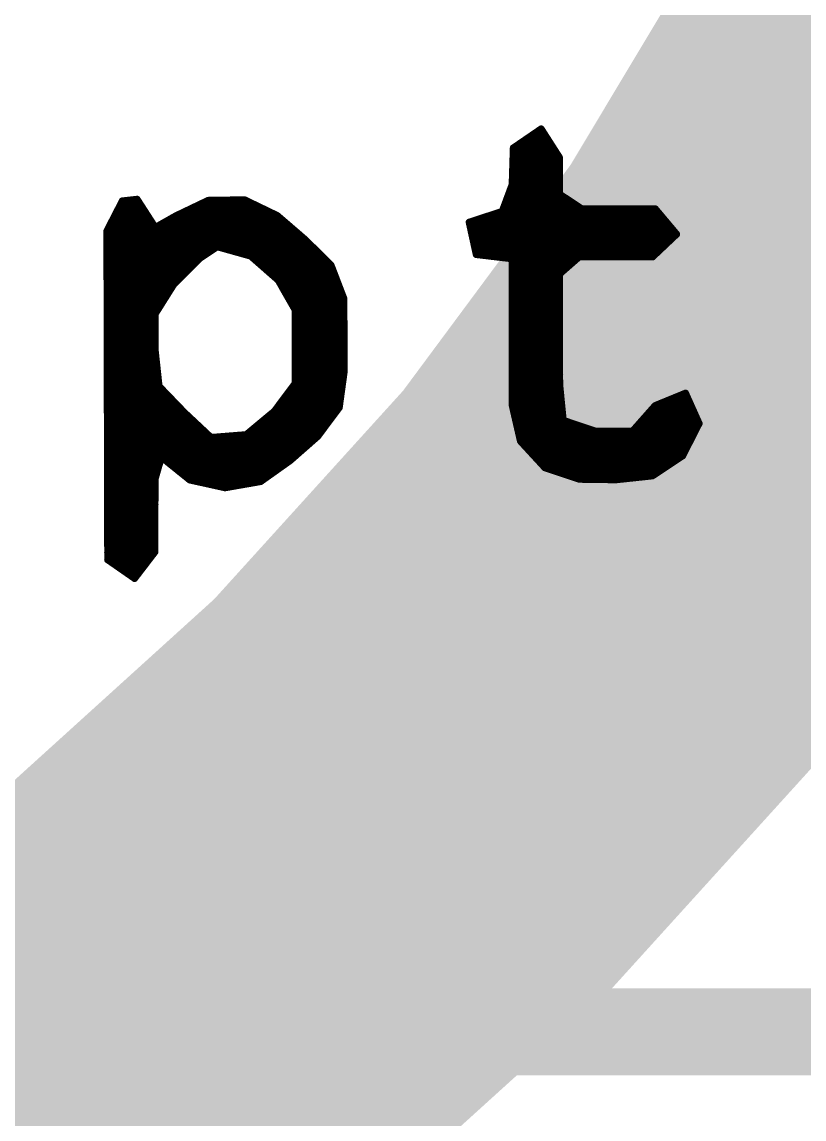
# Model space of a CAD drawing. Extents: x 37.9 to 63.7, y 29.1 to 56.
# Drawn here: x 48.887 to 50.029, y 47.243 to 48.844 of the extents above; entities that cross this region are included whole.
import ezdxf

# ---------------------------------------------------------------- set-up
doc = ezdxf.new("R2010")
doc.units = 0
doc.layers.add('1', color=12, linetype='CONTINUOUS')
doc.layers.add('21', color=251, linetype='CONTINUOUS')

msp = doc.modelspace()

# ---------------------------------------------------------------- linework, layer by layer
at = {"layer": '1', "const_width": 0.8128}
msp.add_lwpolyline([(46.21, 46.37, 0.4142), (50.8, 50.96)], format="xyb", dxfattribs=at)
at = {"layer": '21'}
for points, const_width in [([(49.6455, 48.6883), (49.6047, 48.6604)], 0.01), ([(49.6722, 48.6466), (49.6455, 48.6883)], 0.01), ([(49.6188, 48.67), (49.6572, 48.67)], 0.01), ([(49.6334, 48.68), (49.6508, 48.68)], 0.01), ([(49.6047, 48.6604), (49.603, 48.6069)], 0.01), ([(49.6047, 48.66), (49.6636, 48.66)], 0.01), ([(49.6041, 48.64), (49.6722, 48.64)], 0.01), ([(49.6044, 48.65), (49.67, 48.65)], 0.01), ([(49.6724, 48.593), (49.6722, 48.6466)], 0.01), ([(49.6034, 48.62), (49.6723, 48.62)], 0.01), ([(49.6037, 48.63), (49.6723, 48.63)], 0.01), ([(49.603, 48.6069), (49.5885, 48.5678)], 0.01), ([(49.6031, 48.61), (49.6724, 48.61)], 0.01), ([(49.5967, 48.59), (49.6769, 48.59)], 0.01), ([(49.6005, 48.6), (49.6724, 48.6)], 0.01), ([(49.7048, 48.5716), (49.6724, 48.593)], 0.01), ([(49.0339, 48.5831), (49.0113, 48.5392)], 0.01), ([(49.0323, 48.58), (49.0591, 48.58)], 0.01), ([(49.0556, 48.5855), (49.0339, 48.5831)], 0.01), ([(49.0821, 48.5444), (49.0556, 48.5855)], 0.01), ([(49.1586, 48.5836), (49.1122, 48.5614)], 0.01), ([(49.1511, 48.58), (49.1593, 48.58)], 0.01), ([(49.1715, 48.5153), (49.1586, 48.5836)], 0.01), ([(49.2128, 48.5846), (49.161, 48.5842)], 0.01), ([(49.161, 48.5842), (49.1738, 48.5156)], 0.01), ([(49.1618, 48.58), (49.2224, 48.58)], 0.01), ([(49.2603, 48.5617), (49.2128, 48.5846)], 0.01), ([(49.593, 48.58), (49.6921, 48.58)], 0.01), ([(49.8121, 48.5716), (49.7048, 48.5716)], 0.01), ([(49.8434, 48.5344), (49.8121, 48.5716)], 0.01), ([(49.0221, 48.56), (49.072, 48.56)], 0.01), ([(49.0272, 48.57), (49.0656, 48.57)], 0.01), ([(49.1122, 48.5614), (49.0821, 48.5444)], 0.01), ([(49.1097, 48.56), (49.1631, 48.56)], 0.01), ([(49.1302, 48.57), (49.1612, 48.57)], 0.01), ([(49.1636, 48.57), (49.2431, 48.57)], 0.01), ([(49.1655, 48.56), (49.2622, 48.56)], 0.01), ([(49.3007, 48.5269), (49.2603, 48.5617)], 0.01), ([(49.5885, 48.5678), (49.5402, 48.552)], 0.01), ([(49.5647, 48.56), (49.8218, 48.56)], 0.01), ([(49.5893, 48.57), (49.8134, 48.57)], 0.01), ([(49.0113, 48.5392), (49.0125, 48.0591)], 0.01), ([(49.0118, 48.54), (49.1669, 48.54)], 0.01), ([(49.0169, 48.55), (49.0785, 48.55)], 0.01), ([(49.092, 48.55), (49.165, 48.55)], 0.01), ([(49.1674, 48.55), (49.2738, 48.55)], 0.01), ([(49.1692, 48.54), (49.2854, 48.54)], 0.01), ([(49.5402, 48.552), (49.5506, 48.5046)], 0.01), ([(49.5407, 48.55), (49.8302, 48.55)], 0.01), ([(49.5429, 48.54), (49.8387, 48.54)], 0.01), ([(49.0114, 48.53), (49.1688, 48.53)], 0.01), ([(49.1711, 48.53), (49.297, 48.53)], 0.01), ([(49.3387, 48.4896), (49.3007, 48.5269)], 0.01), ([(49.545, 48.53), (49.8387, 48.53)], 0.01), ([(49.8082, 48.5011), (49.8434, 48.5344)], 0.01), ([(49.0114, 48.52), (49.1706, 48.52)], 0.01), ([(49.0114, 48.51), (49.1636, 48.51)], 0.01), ([(49.1472, 48.4991), (49.1715, 48.5153)], 0.01), ([(49.173, 48.52), (49.3077, 48.52)], 0.01), ([(49.1738, 48.5156), (49.2213, 48.5023)], 0.01), ([(49.194, 48.51), (49.3179, 48.51)], 0.01), ([(49.5472, 48.52), (49.8281, 48.52)], 0.01), ([(49.5494, 48.51), (49.8176, 48.51)], 0.01), ([(49.0114, 48.5), (49.1486, 48.5)], 0.01), ([(49.1094, 48.4614), (49.1472, 48.4991)], 0.01), ([(49.2213, 48.5023), (49.2614, 48.4672)], 0.01), ([(49.224, 48.5), (49.3281, 48.5)], 0.01), ([(49.5506, 48.5046), (49.603, 48.4984)], 0.01), ([(49.5896, 48.5), (49.6996, 48.5)], 0.01), ([(49.603, 48.4984), (49.6032, 48.2839)], 0.01), ([(49.6724, 48.4762), (49.7009, 48.5011)], 0.01), ([(49.7009, 48.5011), (49.8082, 48.5011)], 0.01), ([(49.0115, 48.49), (49.1381, 48.49)], 0.01), ([(49.0115, 48.48), (49.128, 48.48)], 0.01), ([(49.2354, 48.49), (49.3382, 48.49)], 0.01), ([(49.2468, 48.48), (49.3423, 48.48)], 0.01), ([(49.3576, 48.4403), (49.3387, 48.4896)], 0.01), ([(49.603, 48.49), (49.6882, 48.49)], 0.01), ([(49.603, 48.48), (49.6768, 48.48)], 0.01), ([(49.6726, 48.3153), (49.6724, 48.4762)], 0.01), ([(49.0115, 48.47), (49.118, 48.47)], 0.01), ([(49.0115, 48.46), (49.1085, 48.46)], 0.01), ([(49.0821, 48.418), (49.1094, 48.4614)], 0.01), ([(49.2582, 48.47), (49.3462, 48.47)], 0.01), ([(49.2614, 48.4672), (49.2863, 48.4236)], 0.01), ([(49.2655, 48.46), (49.35, 48.46)], 0.01), ([(49.603, 48.47), (49.6724, 48.47)], 0.01), ([(49.6031, 48.46), (49.6724, 48.46)], 0.01), ([(49.0115, 48.45), (49.1022, 48.45)], 0.01), ([(49.2712, 48.45), (49.3539, 48.45)], 0.01), ([(49.6031, 48.45), (49.6724, 48.45)], 0.01), ([(49.0116, 48.44), (49.0959, 48.44)], 0.01), ([(49.0116, 48.43), (49.0896, 48.43)], 0.01), ([(49.2769, 48.44), (49.3576, 48.44)], 0.01), ([(49.2826, 48.43), (49.3576, 48.43)], 0.01), ([(49.358, 48.3337), (49.3576, 48.4403)], 0.01), ([(49.6031, 48.44), (49.6724, 48.44)], 0.01), ([(49.6031, 48.43), (49.6724, 48.43)], 0.01), ([(49.0116, 48.42), (49.0833, 48.42)], 0.01), ([(49.0821, 48.3647), (49.0821, 48.418)], 0.01), ([(49.2863, 48.4236), (49.2864, 48.317)], 0.01), ([(49.2863, 48.42), (49.3577, 48.42)], 0.01), ([(49.6031, 48.42), (49.6724, 48.42)], 0.01), ([(49.0116, 48.41), (49.0821, 48.41)], 0.01), ([(49.0117, 48.4), (49.0821, 48.4)], 0.01), ([(49.2863, 48.41), (49.3577, 48.41)], 0.01), ([(49.2863, 48.4), (49.3577, 48.4)], 0.01), ([(49.6031, 48.41), (49.6725, 48.41)], 0.01), ([(49.6031, 48.4), (49.6725, 48.4)], 0.01), ([(49.0117, 48.39), (49.0821, 48.39)], 0.01), ([(49.0117, 48.38), (49.0821, 48.38)], 0.01), ([(49.2863, 48.39), (49.3578, 48.39)], 0.01), ([(49.2863, 48.38), (49.3578, 48.38)], 0.01), ([(49.6031, 48.39), (49.6725, 48.39)], 0.01), ([(49.6031, 48.38), (49.6725, 48.38)], 0.01), ([(49.0117, 48.37), (49.0821, 48.37)], 0.01), ([(49.0877, 48.3126), (49.0821, 48.3647)], 0.01), ([(49.2863, 48.37), (49.3578, 48.37)], 0.01), ([(49.6031, 48.37), (49.6725, 48.37)], 0.01), ([(49.0118, 48.36), (49.0826, 48.36)], 0.01), ([(49.0118, 48.35), (49.0837, 48.35)], 0.01), ([(49.2863, 48.36), (49.3579, 48.36)], 0.01), ([(49.2863, 48.35), (49.3579, 48.35)], 0.01), ([(49.6031, 48.36), (49.6725, 48.36)], 0.01), ([(49.6031, 48.35), (49.6725, 48.35)], 0.01), ([(49.0118, 48.34), (49.0848, 48.34)], 0.01), ([(49.0118, 48.33), (49.0859, 48.33)], 0.01), ([(49.2864, 48.34), (49.358, 48.34)], 0.01), ([(49.2864, 48.33), (49.3575, 48.33)], 0.01), ([(49.3508, 48.2813), (49.358, 48.3337)], 0.01), ([(49.6032, 48.34), (49.6726, 48.34)], 0.01), ([(49.6032, 48.33), (49.6726, 48.33)], 0.01), ([(49.0118, 48.32), (49.0869, 48.32)], 0.01), ([(49.2864, 48.317), (49.2558, 48.276)], 0.01), ([(49.2864, 48.32), (49.3561, 48.32)], 0.01), ([(49.6032, 48.32), (49.6726, 48.32)], 0.01), ([(49.6778, 48.2628), (49.6726, 48.3153)], 0.01), ([(49.0119, 48.31), (49.0902, 48.31)], 0.01), ([(49.0119, 48.3), (49.0998, 48.3)], 0.01), ([(49.1247, 48.2742), (49.0877, 48.3126)], 0.01), ([(49.2737, 48.3), (49.3533, 48.3)], 0.01), ([(49.2812, 48.31), (49.3547, 48.31)], 0.01), ([(49.6032, 48.31), (49.6731, 48.31)], 0.01), ([(49.6032, 48.3), (49.6741, 48.3)], 0.01), ([(49.8563, 48.3025), (49.8118, 48.2843)], 0.01), ([(49.8503, 48.3), (49.8574, 48.3)], 0.01), ([(49.8762, 48.2581), (49.8563, 48.3025)], 0.01), ([(49.0119, 48.29), (49.1095, 48.29)], 0.01), ([(49.2662, 48.29), (49.352, 48.29)], 0.01), ([(49.6032, 48.29), (49.6751, 48.29)], 0.01), ([(49.6032, 48.2839), (49.6151, 48.2322)], 0.01), ([(49.8118, 48.2843), (49.779, 48.2472)], 0.01), ([(49.8258, 48.29), (49.8619, 48.29)], 0.01), ([(49.0119, 48.28), (49.1191, 48.28)], 0.01), ([(49.012, 48.27), (49.1292, 48.27)], 0.01), ([(49.1635, 48.2378), (49.1247, 48.2742)], 0.01), ([(49.2558, 48.276), (49.2148, 48.2419)], 0.01), ([(49.2486, 48.27), (49.3423, 48.27)], 0.01), ([(49.2588, 48.28), (49.3498, 48.28)], 0.01), ([(49.3193, 48.2391), (49.3508, 48.2813)], 0.01), ([(49.6041, 48.28), (49.6761, 48.28)], 0.01), ([(49.6064, 48.27), (49.6771, 48.27)], 0.01), ([(49.7992, 48.27), (49.8709, 48.27)], 0.01), ([(49.8081, 48.28), (49.8664, 48.28)], 0.01), ([(49.012, 48.26), (49.1398, 48.26)], 0.01), ([(49.012, 48.25), (49.1505, 48.25)], 0.01), ([(49.2245, 48.25), (49.3274, 48.25)], 0.01), ([(49.2365, 48.26), (49.3349, 48.26)], 0.01), ([(49.6087, 48.26), (49.6861, 48.26)], 0.01), ([(49.611, 48.25), (49.7158, 48.25)], 0.01), ([(49.7254, 48.2468), (49.6778, 48.2628)], 0.01), ([(49.7815, 48.25), (49.8721, 48.25)], 0.01), ([(49.7903, 48.26), (49.8754, 48.26)], 0.01), ([(49.8521, 48.2108), (49.8762, 48.2581)], 0.01), ([(49.012, 48.24), (49.1611, 48.24)], 0.01), ([(49.2148, 48.2419), (49.1635, 48.2378)], 0.01), ([(49.1912, 48.24), (49.3199, 48.24)], 0.01), ([(49.2792, 48.2039), (49.3193, 48.2391)], 0.01), ([(49.6133, 48.24), (49.867, 48.24)], 0.01), ([(49.779, 48.2472), (49.7254, 48.2468)], 0.01), ([(49.0121, 48.23), (49.3089, 48.23)], 0.01), ([(49.0121, 48.22), (49.2975, 48.22)], 0.01), ([(49.6151, 48.2322), (49.651, 48.1932)], 0.01), ([(49.6172, 48.23), (49.8619, 48.23)], 0.01), ([(49.6264, 48.22), (49.8568, 48.22)], 0.01), ([(49.0121, 48.21), (49.2861, 48.21)], 0.01), ([(49.0819, 48.1769), (49.0911, 48.2088)], 0.01), ([(49.0911, 48.2088), (49.1324, 48.1755)], 0.01), ([(49.236, 48.1732), (49.2792, 48.2039)], 0.01), ([(49.6356, 48.21), (49.851, 48.21)], 0.01), ([(49.808, 48.1815), (49.8521, 48.2108)], 0.01), ([(49.0121, 48.2), (49.0885, 48.2)], 0.01), ([(49.0121, 48.19), (49.0857, 48.19)], 0.01), ([(49.102, 48.2), (49.2737, 48.2)], 0.01), ([(49.1144, 48.19), (49.2596, 48.19)], 0.01), ([(49.6448, 48.2), (49.8359, 48.2)], 0.01), ([(49.651, 48.1932), (49.7014, 48.1765)], 0.01), ([(49.6607, 48.19), (49.8208, 48.19)], 0.01), ([(49.0122, 48.18), (49.0828, 48.18)], 0.01), ([(49.0122, 48.17), (49.0819, 48.17)], 0.01), ([(49.0815, 48.0703), (49.0819, 48.1769)], 0.01), ([(49.1268, 48.18), (49.2456, 48.18)], 0.01), ([(49.1324, 48.1755), (49.1839, 48.1641)], 0.01), ([(49.1573, 48.17), (49.2178, 48.17)], 0.01), ([(49.1839, 48.1641), (49.236, 48.1732)], 0.01), ([(49.6908, 48.18), (49.7939, 48.18)], 0.01), ([(49.7014, 48.1765), (49.755, 48.1758)], 0.01), ([(49.755, 48.1758), (49.808, 48.1815)], 0.01), ([(49.0122, 48.16), (49.0818, 48.16)], 0.01), ([(49.0122, 48.15), (49.0818, 48.15)], 0.01), ([(49.0123, 48.14), (49.0818, 48.14)], 0.01), ([(49.0123, 48.13), (49.0817, 48.13)], 0.01), ([(49.0123, 48.12), (49.0817, 48.12)], 0.01), ([(49.0123, 48.11), (49.0817, 48.11)], 0.01), ([(49.0124, 48.1), (49.0816, 48.1)], 0.01), ([(49.0124, 48.09), (49.0816, 48.09)], 0.01), ([(49.0124, 48.08), (49.0815, 48.08)], 0.01), ([(49.0124, 48.07), (49.0813, 48.07)], 0.01), ([(49.0125, 48.06), (49.0736, 48.06)], 0.01), ([(49.0125, 48.0591), (49.0519, 48.0317)], 0.01), ([(49.0519, 48.0317), (49.0815, 48.0703)], 0.01), ([(49.0255, 48.05), (49.066, 48.05)], 0.01), ([(49.0399, 48.04), (49.0583, 48.04)], 0.01), ([(42.8, 47.37), (58.8, 47.37)], 0.127)]:
    msp.add_lwpolyline(points, dxfattribs=dict(at, const_width=const_width))
at = {"layer": '21', "const_width": 0.005}
for points in [[(49.6476, 48.6896, 1), (49.6434, 48.6869)], [(49.6469, 48.6862, 1), (49.6441, 48.6903)], [(49.6188, 48.6725, 1), (49.6188, 48.6675)], [(49.6334, 48.6825, 1), (49.6334, 48.6775)], [(49.6508, 48.6775, 1), (49.6508, 48.6825)], [(49.6572, 48.6675, 1), (49.6572, 48.6725)], [(49.6072, 48.6603, 1), (49.6022, 48.6605)], [(49.6047, 48.6625, 1), (49.6047, 48.6575)], [(49.6033, 48.6624, 1), (49.6061, 48.6583)], [(49.6636, 48.6575, 1), (49.6636, 48.6625)], [(49.6041, 48.6425, 1), (49.6041, 48.6375)], [(49.6044, 48.6525, 1), (49.6044, 48.6475)], [(49.6747, 48.6466, 1), (49.6697, 48.6466)], [(49.67, 48.6475, 1), (49.67, 48.6525)], [(49.6701, 48.6452, 1), (49.6743, 48.6479)], [(49.6722, 48.6375, 1), (49.6722, 48.6425)], [(49.6034, 48.6225, 1), (49.6034, 48.6175)], [(49.6037, 48.6325, 1), (49.6037, 48.6275)], [(49.6723, 48.6275, 1), (49.6723, 48.6325)], [(49.6723, 48.6175, 1), (49.6723, 48.6225)], [(49.6005, 48.6069, 1), (49.6055, 48.6068)], [(49.6031, 48.6125, 1), (49.6031, 48.6075)], [(49.6054, 48.606, 1), (49.6007, 48.6077)], [(49.6724, 48.6075, 1), (49.6724, 48.6125)], [(49.5967, 48.5925, 1), (49.5967, 48.5875)], [(49.6005, 48.6025, 1), (49.6005, 48.5975)], [(49.6699, 48.5929, 1), (49.6749, 48.593)], [(49.6738, 48.595, 1), (49.6711, 48.5909)], [(49.6724, 48.5975, 1), (49.6724, 48.6025)], [(49.6769, 48.5875, 1), (49.6769, 48.5925)], [(49.0323, 48.5825, 1), (49.0323, 48.5775)], [(49.0336, 48.5856, 1), (49.0342, 48.5806)], [(49.0361, 48.5819, 1), (49.0317, 48.5842)], [(49.0577, 48.5869, 1), (49.0535, 48.5842)], [(49.0559, 48.5831, 1), (49.0553, 48.588)], [(49.0591, 48.5775, 1), (49.0591, 48.5825)], [(49.1511, 48.5825, 1), (49.1511, 48.5775)], [(49.1611, 48.5841, 1), (49.1562, 48.5832)], [(49.1597, 48.5814, 1), (49.1575, 48.5859)], [(49.161, 48.5867, 1), (49.161, 48.5817)], [(49.1635, 48.5846, 1), (49.1585, 48.5837)], [(49.1593, 48.5775, 1), (49.1593, 48.5825)], [(49.1618, 48.5825, 1), (49.1618, 48.5775)], [(49.2139, 48.5869, 1), (49.2117, 48.5824)], [(49.2129, 48.5821, 1), (49.2128, 48.5871)], [(49.2224, 48.5775, 1), (49.2224, 48.5825)], [(49.593, 48.5825, 1), (49.593, 48.5775)], [(49.6921, 48.5775, 1), (49.6921, 48.5825)], [(49.7048, 48.5741, 1), (49.7048, 48.5691)], [(49.7035, 48.5695, 1), (49.7062, 48.5737)], [(49.814, 48.5732, 1), (49.8102, 48.57)], [(49.8121, 48.5691, 1), (49.8121, 48.5741)], [(49.0221, 48.5625, 1), (49.0221, 48.5575)], [(49.0272, 48.5725, 1), (49.0272, 48.5675)], [(49.0656, 48.5675, 1), (49.0656, 48.5725)], [(49.072, 48.5575, 1), (49.072, 48.5625)], [(49.1097, 48.5625, 1), (49.1097, 48.5575)], [(49.1111, 48.5637, 1), (49.1133, 48.5592)], [(49.1134, 48.5592, 1), (49.111, 48.5636)], [(49.1302, 48.5725, 1), (49.1302, 48.5675)], [(49.1636, 48.5725, 1), (49.1636, 48.5675)], [(49.1612, 48.5675, 1), (49.1612, 48.5725)], [(49.1655, 48.5625, 1), (49.1655, 48.5575)], [(49.1631, 48.5575, 1), (49.1631, 48.5625)], [(49.2431, 48.5675, 1), (49.2431, 48.5725)], [(49.2619, 48.5636, 1), (49.2586, 48.5598)], [(49.2592, 48.5594, 1), (49.2614, 48.5639)], [(49.2622, 48.5575, 1), (49.2622, 48.5625)], [(49.5647, 48.5625, 1), (49.5647, 48.5575)], [(49.5861, 48.5687, 1), (49.5908, 48.5669)], [(49.5893, 48.5725, 1), (49.5893, 48.5675)], [(49.5893, 48.5654, 1), (49.5877, 48.5702)], [(49.8134, 48.5675, 1), (49.8134, 48.5725)], [(49.8218, 48.5575, 1), (49.8218, 48.5625)], [(49.0138, 48.5392, 1), (49.0088, 48.5392)], [(49.0118, 48.5425, 1), (49.0118, 48.5375)], [(49.0169, 48.5525, 1), (49.0169, 48.5475)], [(49.0785, 48.5475, 1), (49.0785, 48.5525)], [(49.0808, 48.5466, 1), (49.0833, 48.5422)], [(49.08, 48.543, 1), (49.0842, 48.5458)], [(49.092, 48.5525, 1), (49.092, 48.5475)], [(49.1674, 48.5525, 1), (49.1674, 48.5475)], [(49.165, 48.5475, 1), (49.165, 48.5525)], [(49.1692, 48.5425, 1), (49.1692, 48.5375)], [(49.1669, 48.5375, 1), (49.1669, 48.5425)], [(49.2738, 48.5475, 1), (49.2738, 48.5525)], [(49.2854, 48.5375, 1), (49.2854, 48.5425)], [(49.5427, 48.5525, 1), (49.5378, 48.5514)], [(49.5395, 48.5543, 1), (49.541, 48.5496)], [(49.5407, 48.5525, 1), (49.5407, 48.5475)], [(49.5429, 48.5425, 1), (49.5429, 48.5375)], [(49.8302, 48.5475, 1), (49.8302, 48.5525)], [(49.8387, 48.5375, 1), (49.8387, 48.5425)], [(49.0091, 48.5403, 1), (49.0136, 48.538)], [(49.0114, 48.5325, 1), (49.0114, 48.5275)], [(49.1711, 48.5325, 1), (49.1711, 48.5275)], [(49.1688, 48.5275, 1), (49.1688, 48.5325)], [(49.297, 48.5275, 1), (49.297, 48.5325)], [(49.3024, 48.5286, 1), (49.2989, 48.5251)], [(49.299, 48.525, 1), (49.3023, 48.5288)], [(49.545, 48.5325, 1), (49.545, 48.5275)], [(49.8387, 48.5275, 1), (49.8387, 48.5325)], [(49.8415, 48.5328, 1), (49.8453, 48.536)], [(49.8451, 48.5326, 1), (49.8417, 48.5362)], [(49.0114, 48.5225, 1), (49.0114, 48.5175)], [(49.0114, 48.5125, 1), (49.0114, 48.5075)], [(49.1636, 48.5075, 1), (49.1636, 48.5125)], [(49.1691, 48.5148, 1), (49.174, 48.5158)], [(49.1729, 48.5132, 1), (49.1701, 48.5174)], [(49.173, 48.5225, 1), (49.173, 48.5175)], [(49.1706, 48.5175, 1), (49.1706, 48.5225)], [(49.1745, 48.5181, 1), (49.1731, 48.5132)], [(49.1713, 48.5152, 1), (49.1762, 48.5161)], [(49.194, 48.5125, 1), (49.194, 48.5075)], [(49.3077, 48.5175, 1), (49.3077, 48.5225)], [(49.3179, 48.5075, 1), (49.3179, 48.5125)], [(49.5472, 48.5225, 1), (49.5472, 48.5175)], [(49.5494, 48.5125, 1), (49.5494, 48.5075)], [(49.8176, 48.5075, 1), (49.8176, 48.5125)], [(49.8281, 48.5175, 1), (49.8281, 48.5225)], [(49.0114, 48.5025, 1), (49.0114, 48.4975)], [(49.1458, 48.5012, 1), (49.1486, 48.497)], [(49.1489, 48.4973, 1), (49.1454, 48.5008)], [(49.1486, 48.4975, 1), (49.1486, 48.5025)], [(49.223, 48.5042, 1), (49.2197, 48.5005)], [(49.2206, 48.4999, 1), (49.222, 48.5048)], [(49.224, 48.5025, 1), (49.224, 48.4975)], [(49.3281, 48.4975, 1), (49.3281, 48.5025)], [(49.5509, 48.5071, 1), (49.5503, 48.5021)], [(49.5482, 48.504, 1), (49.5531, 48.5051)], [(49.5896, 48.5025, 1), (49.5896, 48.4975)], [(49.6055, 48.4984, 1), (49.6005, 48.4984)], [(49.6027, 48.4959, 1), (49.6033, 48.5009)], [(49.7009, 48.5036, 1), (49.7009, 48.4986)], [(49.7026, 48.4993, 1), (49.6993, 48.503)], [(49.6996, 48.4975, 1), (49.6996, 48.5025)], [(49.8065, 48.503, 1), (49.8099, 48.4993)], [(49.8082, 48.4986, 1), (49.8082, 48.5036)], [(49.0115, 48.4925, 1), (49.0115, 48.4875)], [(49.0115, 48.4825, 1), (49.0115, 48.4775)], [(49.128, 48.4775, 1), (49.128, 48.4825)], [(49.1381, 48.4875, 1), (49.1381, 48.4925)], [(49.2354, 48.4925, 1), (49.2354, 48.4875)], [(49.2468, 48.4825, 1), (49.2468, 48.4775)], [(49.341, 48.4905, 1), (49.3363, 48.4887)], [(49.3369, 48.4878, 1), (49.3404, 48.4914)], [(49.3382, 48.4875, 1), (49.3382, 48.4925)], [(49.3423, 48.4775, 1), (49.3423, 48.4825)], [(49.603, 48.4925, 1), (49.603, 48.4875)], [(49.603, 48.4825, 1), (49.603, 48.4775)], [(49.6749, 48.4762, 1), (49.6699, 48.4762)], [(49.6707, 48.478, 1), (49.674, 48.4743)], [(49.6768, 48.4775, 1), (49.6768, 48.4825)], [(49.6882, 48.4875, 1), (49.6882, 48.4925)], [(49.0115, 48.4725, 1), (49.0115, 48.4675)], [(49.0115, 48.4625, 1), (49.0115, 48.4575)], [(49.1076, 48.4632, 1), (49.1112, 48.4596)], [(49.1115, 48.4601, 1), (49.1073, 48.4627)], [(49.1085, 48.4575, 1), (49.1085, 48.4625)], [(49.118, 48.4675, 1), (49.118, 48.4725)], [(49.2582, 48.4725, 1), (49.2582, 48.4675)], [(49.2636, 48.4684, 1), (49.2593, 48.466)], [(49.2598, 48.4653, 1), (49.2631, 48.4691)], [(49.2655, 48.4625, 1), (49.2655, 48.4575)], [(49.3462, 48.4675, 1), (49.3462, 48.4725)], [(49.35, 48.4575, 1), (49.35, 48.4625)], [(49.603, 48.4725, 1), (49.603, 48.4675)], [(49.6031, 48.4625, 1), (49.6031, 48.4575)], [(49.6724, 48.4675, 1), (49.6724, 48.4725)], [(49.6724, 48.4575, 1), (49.6724, 48.4625)], [(49.0115, 48.4525, 1), (49.0115, 48.4475)], [(49.1022, 48.4475, 1), (49.1022, 48.4525)], [(49.2712, 48.4525, 1), (49.2712, 48.4475)], [(49.3539, 48.4475, 1), (49.3539, 48.4525)], [(49.6031, 48.4525, 1), (49.6031, 48.4475)], [(49.6724, 48.4475, 1), (49.6724, 48.4525)], [(49.0116, 48.4425, 1), (49.0116, 48.4375)], [(49.0116, 48.4325, 1), (49.0116, 48.4275)], [(49.0896, 48.4275, 1), (49.0896, 48.4325)], [(49.0959, 48.4375, 1), (49.0959, 48.4425)], [(49.2769, 48.4425, 1), (49.2769, 48.4375)], [(49.2826, 48.4325, 1), (49.2826, 48.4275)], [(49.3601, 48.4404, 1), (49.3551, 48.4403)], [(49.3553, 48.4394, 1), (49.3599, 48.4412)], [(49.3576, 48.4375, 1), (49.3576, 48.4425)], [(49.3576, 48.4275, 1), (49.3576, 48.4325)], [(49.6031, 48.4425, 1), (49.6031, 48.4375)], [(49.6031, 48.4325, 1), (49.6031, 48.4275)], [(49.6724, 48.4375, 1), (49.6724, 48.4425)], [(49.6724, 48.4275, 1), (49.6724, 48.4325)], [(49.0116, 48.4225, 1), (49.0116, 48.4175)], [(49.0799, 48.4193, 1), (49.0842, 48.4167)], [(49.0846, 48.418, 1), (49.0796, 48.418)], [(49.0833, 48.4175, 1), (49.0833, 48.4225)], [(49.2888, 48.4236, 1), (49.2838, 48.4236)], [(49.2863, 48.4225, 1), (49.2863, 48.4175)], [(49.2841, 48.4224, 1), (49.2884, 48.4249)], [(49.3577, 48.4175, 1), (49.3577, 48.4225)], [(49.6031, 48.4225, 1), (49.6031, 48.4175)], [(49.6724, 48.4175, 1), (49.6724, 48.4225)], [(49.0116, 48.4125, 1), (49.0116, 48.4075)], [(49.0117, 48.4025, 1), (49.0117, 48.3975)], [(49.0821, 48.4075, 1), (49.0821, 48.4125)], [(49.0821, 48.3975, 1), (49.0821, 48.4025)], [(49.2863, 48.4125, 1), (49.2863, 48.4075)], [(49.2863, 48.4025, 1), (49.2863, 48.3975)], [(49.3577, 48.4075, 1), (49.3577, 48.4125)], [(49.3577, 48.3975, 1), (49.3577, 48.4025)], [(49.6031, 48.4125, 1), (49.6031, 48.4075)], [(49.6031, 48.4025, 1), (49.6031, 48.3975)], [(49.6725, 48.4075, 1), (49.6725, 48.4125)], [(49.6725, 48.3975, 1), (49.6725, 48.4025)], [(49.0117, 48.3925, 1), (49.0117, 48.3875)], [(49.0117, 48.3825, 1), (49.0117, 48.3775)], [(49.0821, 48.3875, 1), (49.0821, 48.3925)], [(49.0821, 48.3775, 1), (49.0821, 48.3825)], [(49.2863, 48.3925, 1), (49.2863, 48.3875)], [(49.2863, 48.3825, 1), (49.2863, 48.3775)], [(49.3578, 48.3875, 1), (49.3578, 48.3925)], [(49.3578, 48.3775, 1), (49.3578, 48.3825)], [(49.6031, 48.3925, 1), (49.6031, 48.3875)], [(49.6031, 48.3825, 1), (49.6031, 48.3775)], [(49.6725, 48.3875, 1), (49.6725, 48.3925)], [(49.6725, 48.3775, 1), (49.6725, 48.3825)], [(49.0117, 48.3725, 1), (49.0117, 48.3675)], [(49.0846, 48.3649, 1), (49.0796, 48.3644)], [(49.0796, 48.3646, 1), (49.0846, 48.3647)], [(49.0821, 48.3675, 1), (49.0821, 48.3725)], [(49.2863, 48.3725, 1), (49.2863, 48.3675)], [(49.3578, 48.3675, 1), (49.3578, 48.3725)], [(49.6031, 48.3725, 1), (49.6031, 48.3675)], [(49.6725, 48.3675, 1), (49.6725, 48.3725)], [(49.0118, 48.3625, 1), (49.0118, 48.3575)], [(49.0118, 48.3525, 1), (49.0118, 48.3475)], [(49.0826, 48.3575, 1), (49.0826, 48.3625)], [(49.0837, 48.3475, 1), (49.0837, 48.3525)], [(49.2863, 48.3625, 1), (49.2863, 48.3575)], [(49.2863, 48.3525, 1), (49.2863, 48.3475)], [(49.3579, 48.3575, 1), (49.3579, 48.3625)], [(49.3579, 48.3475, 1), (49.3579, 48.3525)], [(49.6031, 48.3625, 1), (49.6031, 48.3575)], [(49.6031, 48.3525, 1), (49.6031, 48.3475)], [(49.6725, 48.3575, 1), (49.6725, 48.3625)], [(49.6725, 48.3475, 1), (49.6725, 48.3525)], [(49.0118, 48.3425, 1), (49.0118, 48.3375)], [(49.0118, 48.3325, 1), (49.0118, 48.3275)], [(49.0848, 48.3375, 1), (49.0848, 48.3425)], [(49.0859, 48.3275, 1), (49.0859, 48.3325)], [(49.2864, 48.3425, 1), (49.2864, 48.3375)], [(49.2864, 48.3325, 1), (49.2864, 48.3275)], [(49.3604, 48.3333, 1), (49.3555, 48.334)], [(49.3555, 48.3336, 1), (49.3605, 48.3337)], [(49.3575, 48.3275, 1), (49.3575, 48.3325)], [(49.358, 48.3375, 1), (49.358, 48.3425)], [(49.6032, 48.3425, 1), (49.6032, 48.3375)], [(49.6032, 48.3325, 1), (49.6032, 48.3275)], [(49.6726, 48.3375, 1), (49.6726, 48.3425)], [(49.6726, 48.3275, 1), (49.6726, 48.3325)], [(49.0118, 48.3225, 1), (49.0118, 48.3175)], [(49.0869, 48.3175, 1), (49.0869, 48.3225)], [(49.2864, 48.3225, 1), (49.2864, 48.3175)], [(49.2839, 48.3169, 1), (49.2889, 48.317)], [(49.2884, 48.3155, 1), (49.2844, 48.3184)], [(49.3561, 48.3175, 1), (49.3561, 48.3225)], [(49.6032, 48.3225, 1), (49.6032, 48.3175)], [(49.6751, 48.3155, 1), (49.6701, 48.315)], [(49.6726, 48.3175, 1), (49.6726, 48.3225)], [(49.0119, 48.3125, 1), (49.0119, 48.3075)], [(49.0119, 48.3025, 1), (49.0119, 48.2975)], [(49.0896, 48.3143, 1), (49.0859, 48.3108)], [(49.0853, 48.3123, 1), (49.0902, 48.3128)], [(49.0902, 48.3075, 1), (49.0902, 48.3125)], [(49.0998, 48.2975, 1), (49.0998, 48.3025)], [(49.2737, 48.3025, 1), (49.2737, 48.2975)], [(49.2812, 48.3125, 1), (49.2812, 48.3075)], [(49.3533, 48.2975, 1), (49.3533, 48.3025)], [(49.3547, 48.3075, 1), (49.3547, 48.3125)], [(49.6032, 48.3125, 1), (49.6032, 48.3075)], [(49.6032, 48.3025, 1), (49.6032, 48.2975)], [(49.6701, 48.3153, 1), (49.6751, 48.3153)], [(49.6731, 48.3075, 1), (49.6731, 48.3125)], [(49.6741, 48.2975, 1), (49.6741, 48.3025)], [(49.8503, 48.3025, 1), (49.8503, 48.2975)], [(49.8586, 48.3035, 1), (49.854, 48.3014)], [(49.8573, 48.3001, 1), (49.8554, 48.3048)], [(49.8574, 48.2975, 1), (49.8574, 48.3025)], [(49.0119, 48.2925, 1), (49.0119, 48.2875)], [(49.1095, 48.2875, 1), (49.1095, 48.2925)], [(49.2662, 48.2925, 1), (49.2662, 48.2875)], [(49.352, 48.2875, 1), (49.352, 48.2925)], [(49.6032, 48.2925, 1), (49.6032, 48.2875)], [(49.6056, 48.2845, 1), (49.6008, 48.2834)], [(49.6751, 48.2875, 1), (49.6751, 48.2925)], [(49.8109, 48.2866, 1), (49.8128, 48.282)], [(49.8137, 48.2826, 1), (49.81, 48.2859)], [(49.8258, 48.2925, 1), (49.8258, 48.2875)], [(49.8619, 48.2875, 1), (49.8619, 48.2925)], [(49.0119, 48.2825, 1), (49.0119, 48.2775)], [(49.012, 48.2725, 1), (49.012, 48.2675)], [(49.1191, 48.2775, 1), (49.1191, 48.2825)], [(49.1264, 48.276, 1), (49.123, 48.2723)], [(49.1229, 48.2724, 1), (49.1265, 48.2759)], [(49.1292, 48.2675, 1), (49.1292, 48.2725)], [(49.2486, 48.2725, 1), (49.2486, 48.2675)], [(49.2538, 48.2775, 1), (49.2578, 48.2745)], [(49.2574, 48.2741, 1), (49.2542, 48.2779)], [(49.2588, 48.2825, 1), (49.2588, 48.2775)], [(49.3423, 48.2675, 1), (49.3423, 48.2725)], [(49.3483, 48.2816, 1), (49.3533, 48.2809)], [(49.3528, 48.2798, 1), (49.3488, 48.2828)], [(49.3498, 48.2775, 1), (49.3498, 48.2825)], [(49.6007, 48.2839, 1), (49.6057, 48.2839)], [(49.6041, 48.2825, 1), (49.6041, 48.2775)], [(49.6064, 48.2725, 1), (49.6064, 48.2675)], [(49.6761, 48.2775, 1), (49.6761, 48.2825)], [(49.6771, 48.2675, 1), (49.6771, 48.2725)], [(49.7992, 48.2725, 1), (49.7992, 48.2675)], [(49.8081, 48.2825, 1), (49.8081, 48.2775)], [(49.8664, 48.2775, 1), (49.8664, 48.2825)], [(49.8709, 48.2675, 1), (49.8709, 48.2725)], [(49.012, 48.2625, 1), (49.012, 48.2575)], [(49.012, 48.2525, 1), (49.012, 48.2475)], [(49.1398, 48.2575, 1), (49.1398, 48.2625)], [(49.1505, 48.2475, 1), (49.1505, 48.2525)], [(49.2245, 48.2525, 1), (49.2245, 48.2475)], [(49.2365, 48.2625, 1), (49.2365, 48.2575)], [(49.3274, 48.2475, 1), (49.3274, 48.2525)], [(49.3349, 48.2575, 1), (49.3349, 48.2625)], [(49.6087, 48.2625, 1), (49.6087, 48.2575)], [(49.611, 48.2525, 1), (49.611, 48.2475)], [(49.6786, 48.2652, 1), (49.677, 48.2604)], [(49.6753, 48.2625, 1), (49.6803, 48.263)], [(49.6861, 48.2575, 1), (49.6861, 48.2625)], [(49.7158, 48.2475, 1), (49.7158, 48.2525)], [(49.7815, 48.2525, 1), (49.7815, 48.2475)], [(49.7903, 48.2625, 1), (49.7903, 48.2575)], [(49.8721, 48.2475, 1), (49.8721, 48.2525)], [(49.8785, 48.257, 1), (49.874, 48.2592)], [(49.874, 48.2571, 1), (49.8785, 48.2591)], [(49.8754, 48.2575, 1), (49.8754, 48.2625)], [(49.012, 48.2425, 1), (49.012, 48.2375)], [(49.1633, 48.2402, 1), (49.1637, 48.2353)], [(49.1611, 48.2375, 1), (49.1611, 48.2425)], [(49.1618, 48.2359, 1), (49.1653, 48.2396)], [(49.1912, 48.2425, 1), (49.1912, 48.2375)], [(49.2132, 48.2438, 1), (49.2164, 48.24)], [(49.215, 48.2394, 1), (49.2146, 48.2444)], [(49.3173, 48.2406, 1), (49.3213, 48.2376)], [(49.3209, 48.2373, 1), (49.3176, 48.241)], [(49.3199, 48.2375, 1), (49.3199, 48.2425)], [(49.6133, 48.2425, 1), (49.6133, 48.2375)], [(49.7254, 48.2493, 1), (49.7254, 48.2443)], [(49.7246, 48.2444, 1), (49.7262, 48.2491)], [(49.7771, 48.2488, 1), (49.7809, 48.2455)], [(49.779, 48.2447, 1), (49.779, 48.2497)], [(49.867, 48.2375, 1), (49.867, 48.2425)], [(49.0121, 48.2325, 1), (49.0121, 48.2275)], [(49.0121, 48.2225, 1), (49.0121, 48.2175)], [(49.2975, 48.2175, 1), (49.2975, 48.2225)], [(49.3089, 48.2275, 1), (49.3089, 48.2325)], [(49.6169, 48.2339, 1), (49.6133, 48.2305)], [(49.6127, 48.2317, 1), (49.6175, 48.2328)], [(49.6172, 48.2325, 1), (49.6172, 48.2275)], [(49.6264, 48.2225, 1), (49.6264, 48.2175)], [(49.8568, 48.2175, 1), (49.8568, 48.2225)], [(49.8619, 48.2275, 1), (49.8619, 48.2325)], [(49.0121, 48.2125, 1), (49.0121, 48.2075)], [(49.0926, 48.2108, 1), (49.0895, 48.2069)], [(49.0935, 48.2081, 1), (49.0887, 48.2095)], [(49.2775, 48.2058, 1), (49.2808, 48.202)], [(49.2806, 48.2019, 1), (49.2777, 48.206)], [(49.2861, 48.2075, 1), (49.2861, 48.2125)], [(49.6356, 48.2125, 1), (49.6356, 48.2075)], [(49.8499, 48.2119, 1), (49.8544, 48.2096)], [(49.8535, 48.2087, 1), (49.8508, 48.2129)], [(49.851, 48.2075, 1), (49.851, 48.2125)], [(49.0121, 48.2025, 1), (49.0121, 48.1975)], [(49.0121, 48.1925, 1), (49.0121, 48.1875)], [(49.0857, 48.1875, 1), (49.0857, 48.1925)], [(49.0885, 48.1975, 1), (49.0885, 48.2025)], [(49.102, 48.2025, 1), (49.102, 48.1975)], [(49.1144, 48.1925, 1), (49.1144, 48.1875)], [(49.2596, 48.1875, 1), (49.2596, 48.1925)], [(49.2737, 48.1975, 1), (49.2737, 48.2025)], [(49.6448, 48.2025, 1), (49.6448, 48.1975)], [(49.6518, 48.1956, 1), (49.6503, 48.1908)], [(49.6492, 48.1915, 1), (49.6529, 48.1949)], [(49.6607, 48.1925, 1), (49.6607, 48.1875)], [(49.8208, 48.1875, 1), (49.8208, 48.1925)], [(49.8359, 48.1975, 1), (49.8359, 48.2025)], [(49.0122, 48.1825, 1), (49.0122, 48.1775)], [(49.0122, 48.1725, 1), (49.0122, 48.1675)], [(49.0844, 48.1769, 1), (49.0794, 48.177)], [(49.0795, 48.1776, 1), (49.0843, 48.1763)], [(49.0819, 48.1675, 1), (49.0819, 48.1725)], [(49.0828, 48.1775, 1), (49.0828, 48.1825)], [(49.1268, 48.1825, 1), (49.1268, 48.1775)], [(49.1329, 48.178, 1), (49.1318, 48.1731)], [(49.1308, 48.1736, 1), (49.1339, 48.1775)], [(49.1573, 48.1725, 1), (49.1573, 48.1675)], [(49.2178, 48.1675, 1), (49.2178, 48.1725)], [(49.2345, 48.1752, 1), (49.2374, 48.1711)], [(49.2364, 48.1707, 1), (49.2356, 48.1756)], [(49.2456, 48.1775, 1), (49.2456, 48.1825)], [(49.6908, 48.1825, 1), (49.6908, 48.1775)], [(49.7014, 48.179, 1), (49.7013, 48.174)], [(49.7006, 48.1741, 1), (49.7022, 48.1789)], [(49.7547, 48.1783, 1), (49.7553, 48.1733)], [(49.755, 48.1733, 1), (49.755, 48.1783)], [(49.7939, 48.1775, 1), (49.7939, 48.1825)], [(49.8066, 48.1836, 1), (49.8093, 48.1794)], [(49.8082, 48.179, 1), (49.8077, 48.184)], [(49.0122, 48.1625, 1), (49.0122, 48.1575)], [(49.0818, 48.1575, 1), (49.0818, 48.1625)], [(49.1835, 48.1666, 1), (49.1843, 48.1616)], [(49.1834, 48.1616, 1), (49.1844, 48.1665)], [(49.0122, 48.1525, 1), (49.0122, 48.1475)], [(49.0123, 48.1425, 1), (49.0123, 48.1375)], [(49.0818, 48.1475, 1), (49.0818, 48.1525)], [(49.0818, 48.1375, 1), (49.0818, 48.1425)], [(49.0123, 48.1325, 1), (49.0123, 48.1275)], [(49.0817, 48.1275, 1), (49.0817, 48.1325)], [(49.0123, 48.1225, 1), (49.0123, 48.1175)], [(49.0123, 48.1125, 1), (49.0123, 48.1075)], [(49.0817, 48.1175, 1), (49.0817, 48.1225)], [(49.0817, 48.1075, 1), (49.0817, 48.1125)], [(49.0124, 48.1025, 1), (49.0124, 48.0975)], [(49.0124, 48.0925, 1), (49.0124, 48.0875)], [(49.0816, 48.0975, 1), (49.0816, 48.1025)], [(49.0816, 48.0875, 1), (49.0816, 48.0925)], [(49.0124, 48.0825, 1), (49.0124, 48.0775)], [(49.0815, 48.0775, 1), (49.0815, 48.0825)], [(49.0124, 48.0725, 1), (49.0124, 48.0675)], [(49.0139, 48.0611, 1), (49.011, 48.057)], [(49.0125, 48.0625, 1), (49.0125, 48.0575)], [(49.0736, 48.0575, 1), (49.0736, 48.0625)], [(49.079, 48.0703, 1), (49.084, 48.0702)], [(49.0835, 48.0687, 1), (49.0795, 48.0718)], [(49.0813, 48.0675, 1), (49.0813, 48.0725)], [(49.01, 48.0591, 1), (49.015, 48.0591)], [(49.0255, 48.0525, 1), (49.0255, 48.0475)], [(49.066, 48.0475, 1), (49.066, 48.0525)], [(49.0399, 48.0425, 1), (49.0399, 48.0375)], [(49.0499, 48.0332, 1), (49.0539, 48.0301)], [(49.0505, 48.0296, 1), (49.0533, 48.0337)], [(49.0583, 48.0375, 1), (49.0583, 48.0425)]]:
    msp.add_lwpolyline(points, format="xyb", dxfattribs=at)

doc.saveas('drawing.dxf')
